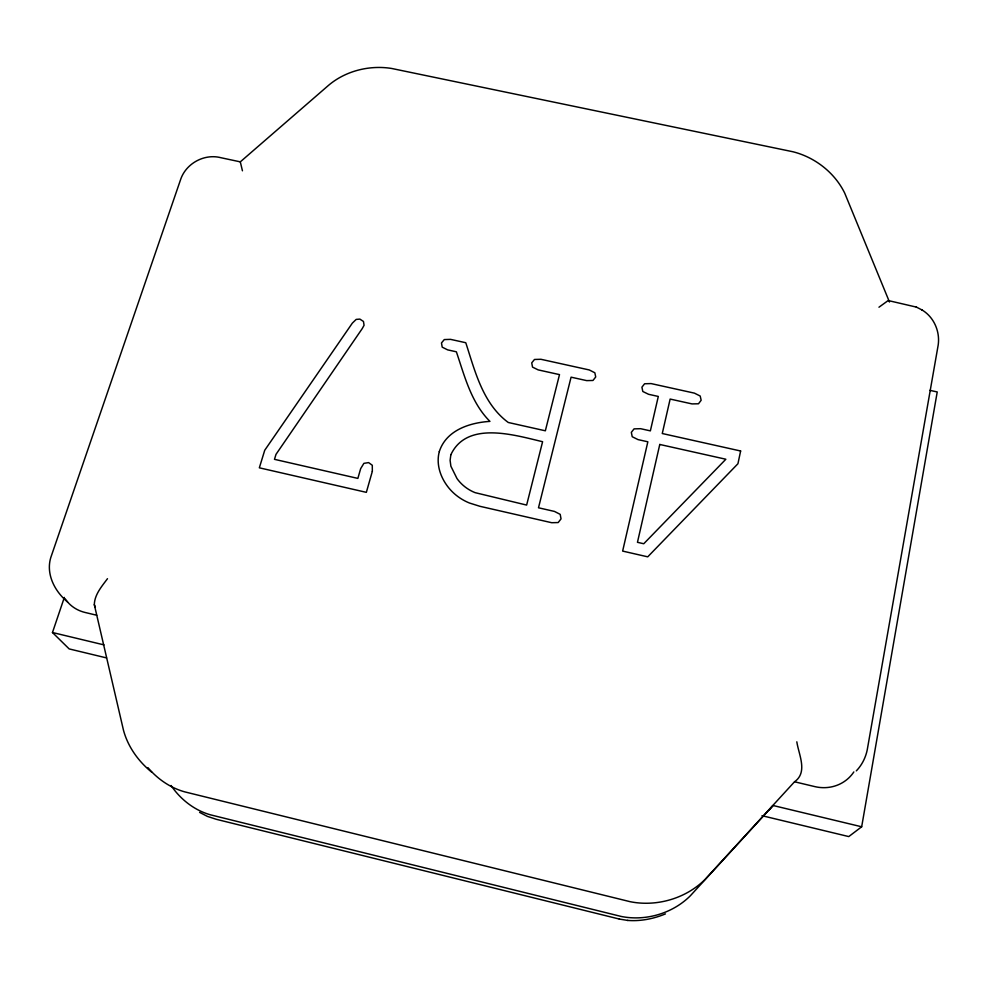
<?xml version="1.0" encoding="UTF-8"?>
<svg xmlns="http://www.w3.org/2000/svg" width="988" height="988" viewBox="0 0 988 988"><rect width="100%" height="100%" fill="white"/><g stroke="black" fill="none" stroke-linecap="round" stroke-linejoin="round"><path stroke-width="1.48" d="M151.843 772.295C138.518 761.489 127.958 746.903 123.475 730.218L94.317 604.681C94.552 594.591 101.776 586.403 107.482 578.684M762.007 815.693L848.766 836.577L861.672 826.783L937.229 391.952L929.893 390.346M106.568 657.922L69.172 648.918L52.475 632.518L64.344 597.419M889.472 302.019L844.715 193.129C834.737 172.69 814.927 157.253 792.932 151.757L391.606 68.456C369.636 64.924 345.751 70.79 328.658 85.24L240.306 161.859L242.443 170.801M856.324 770.875C861.907 765.083 865.624 757.697 867.242 749.83L938.192 345.01C940.168 331.363 933.833 316.839 921.767 309.824M769.158 809.827L773.061 805.504L861.672 826.783M147.953 767.664C157.549 779.013 170.356 787.881 184.756 791.87L630.06 901.674C656.6 907.046 685.944 898.524 705.136 879.345L794.537 781.78C808.122 772.245 798.699 754.585 796.822 741.815M773.061 805.504L690.328 895.795C672.63 913.48 645.596 921.396 621.119 916.432L210.432 814.816C194.303 810.284 180.372 799.267 171.06 785.485M878.962 307.219L888.187 300.537L916.456 307.12M665.443 913.9C653.5 918.852 640.483 921.434 627.553 920.408M199.588 812.371L207.369 816.372L216.409 819.336L619.501 919.099M619.266 919.062L627.899 920.458M240.306 161.859L221.053 157.747C204.763 153.424 186.621 163.008 180.878 178.779L51.487 555.503C45.016 572.67 54.204 590.947 67.567 601.976M96.701 615.24L85.116 612.474A37.63 34.407 -31.5 0 1 65.109 598.728M794.537 781.78L814.742 786.596A39.15 36.877 40.8 0 0 853.842 771.937M52.475 632.518L103.999 644.892M916.259 307.021L922.137 310.022M94.317 604.681L95.404 607.225M450.837 454.776L450.108 460.383L450.886 466.213L456.975 478.513A41.484 38.927 -2.2 0 0 475.105 492.654L526.641 505.078L542.597 441.71C514.834 435.189 466.904 420.32 450.837 454.776M439.302 451.615C436.227 463.039 439.697 475.055 446.292 484.577A52.339 49.128 -2.3 0 0 469.522 503.04L479.909 506.301L551.712 522.714L558.183 522.553L561.036 518.873L560.196 514.353L554.478 511.426L538.497 507.783L571.076 377.169L586.674 380.615L592.973 380.466L595.715 376.984L594.85 372.785L589.293 369.957L540.918 359.286L534.496 359.471L531.729 362.855L532.52 367.104L538.188 369.895L559.504 374.613L545.351 430.793L508.264 422.481C482.774 403.598 475.055 371.29 465.78 342.725L450.553 339.366L444.291 339.576L441.488 342.935L442.192 347.146L447.65 349.876L456.37 351.802C464.619 376.144 471.128 402.622 489.925 421.382C469.695 422.654 446.131 430.237 439.302 451.615M740.63 450.997L737.937 463.73L647.733 556.837L622.638 551.082L647.844 441.797L638.026 439.611L632.221 436.733L631.332 432.361L634.061 428.878L640.57 428.693L650.363 430.867L658.304 396.447L648.573 394.298L642.805 391.483L641.916 387.185L644.608 383.764L651.067 383.579L694.416 393.138L700.196 396.027L701.159 400.276L698.479 403.783L692.008 403.907L670.136 399.066L662.269 433.522L740.63 450.997M659.774 444.464L637.458 542.313L643.756 543.746L725.859 459.235L659.774 444.464M372.34 471.301L366.35 492.345L259.338 467.818L264.735 450.256L352.358 323.113L356.186 319.408L359.867 319.099L363.473 321.471L364.066 325.299L362.226 328.609L275.998 454.356L274.479 459.334L357.866 478.402L360.669 468.633L363.893 463.347L368.61 462.606L372.291 465.262L372.34 471.301"/></g></svg>
